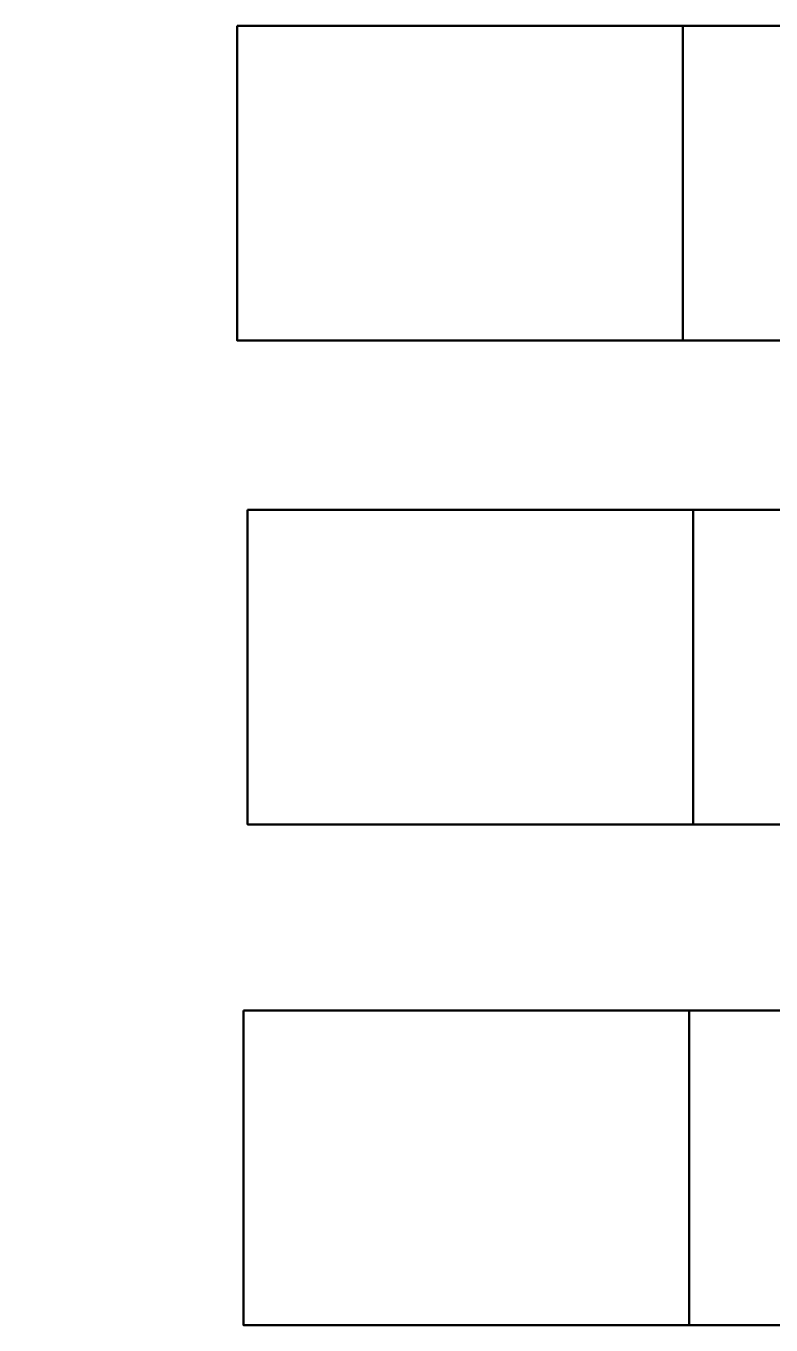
# Model space of a CAD drawing. Header units: millimetres. Extents: x 4334 to 41995838936, y 18500 to 30334.
# Drawn here: x 15164 to 16485, y 26161 to 28464 of the extents above; entities that cross this region are included whole.
import ezdxf

# ---------------------------------------------------------------- set-up
doc = ezdxf.new("R2010")
doc.units = ezdxf.units.MM
doc.layers.add('RECUADROS', color=253, linetype='Continuous')

msp = doc.modelspace()

# ---------------------------------------------------------------- linework, layer by layer
at = {"layer": 'RECUADROS', "color": 0, "lineweight": 30}
for points in [[(15538.62, 28463.81), (16328.73, 28463.81), (16328.73, 27906.36), (15538.62, 27906.36)], [(16328.73, 28463.81), (18149, 28463.81), (18149, 27906.36), (16328.73, 27906.36)], [(15557.22, 27606.06), (16347.33, 27606.06), (16347.33, 27048.61), (15557.22, 27048.61)], [(16347.33, 27606.06), (18167.6, 27606.06), (18167.6, 27048.61), (16347.33, 27048.61)], [(15549.67, 26718.67), (16339.79, 26718.67), (16339.79, 26161.21), (15549.67, 26161.21)], [(16339.79, 26718.67), (18160.05, 26718.67), (18160.05, 26161.21), (16339.79, 26161.21)]]:
    msp.add_lwpolyline(points, close=True, dxfattribs=at)

doc.saveas('drawing.dxf')
